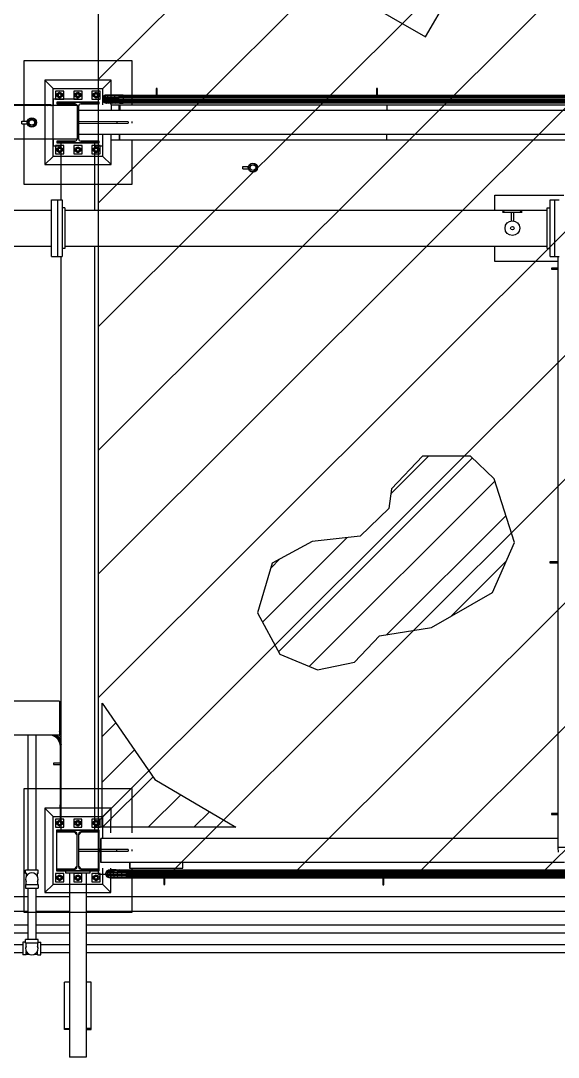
# Model space of a CAD drawing. Header units: metres. Extents: x 0 to 63075, y 0 to 44550.
# Drawn here: x 54220 to 54707, y 36399 to 37340 of the extents above; entities that cross this region are included whole.
import ezdxf

# ---------------------------------------------------------------- set-up
doc = ezdxf.new("R2010")
doc.units = ezdxf.units.M
doc.header["$LTSCALE"] = 75
for name, color, linetype in [('AI-Hatch mob', 7, 'Continuous'), ('GSB', 7, 'Continuous'), ('ML6', 1, 'Continuous'), ('SDM', 7, 'Continuous'), ('SL1', 8, 'Continuous')]:
    doc.layers.add(name, color=color, linetype=linetype)
pattern_1 = [(44.99813, (326091.56, -18363.04), (-137.8813, 137.89033), [])]

# ---------------------------------------------------------------- blocks, each defined once
blk = doc.blocks.new('A$C6bae614f')
at = {"layer": 'SL1'}
h = blk.add_hatch(dxfattribs=at)
h.set_pattern_fill('_USER', color=256, scale=195, angle=44.99813, style=0, pattern_type=0)
h.set_pattern_definition(pattern_1)
h.paths.add_polyline_path([(377462.2, 20640.7), (377446.9, 20521.7), (377273.8, 20354.2), (376983.6, 20320.7), (376743.5, 20191.2), (376654.1, 19889.3), (376788.3, 19640.6), (377017, 19544.9), (377239.2, 19592.9), (377391.3, 19752), (377703.6, 19801.6), (378072, 20013.7), (378206, 20315.1), (378083.1, 20699.2), (377939.4, 20836.4), (377649.3, 20836.4)])
h = blk.add_hatch(dxfattribs=at)
h.set_pattern_fill('_USER', color=256, scale=195, angle=44.99813, style=0, pattern_type=0)
h.set_pattern_definition(pattern_1)
h.paths.add_polyline_path([(376034, 18882.7), (376522.8, 18593.9), (375716.7, 18594), (375716.8, 19344.1)])
for p, q in [((375980.4, 24345.8), (377669.1, 23370.7)), ((377669.1, 23370.7), (377971.5, 23894.3)), ((375244.7, 23229.2), (375894.7, 23229.2)), ((375244.7, 22861.7), (375244.7, 23229.2)), ((375894.7, 23229.2), (375894.7, 22961.2)), ((375369.7, 23109.2), (375369.7, 22599.2)), ((375769.7, 23109.2), (375369.7, 23109.2)), ((375369.7, 23109.2), (375419.7, 23059.2)), ((375419.7, 22649.2), (375419.7, 23059.2)), ((375419.7, 23059.2), (375719.7, 23059.2)), ((375719.7, 23059.2), (375769.7, 23109.2)), ((375719.7, 22961.2), (375719.7, 23059.2)), ((375769.7, 22961.2), (375769.7, 23109.2)), ((376042.7, 23059.1), (376042.7, 23020)), ((376049, 23059.1), (376042.7, 23059.1)), ((376049, 23020), (376049, 23059.1)), ((377378, 23059), (377371.7, 23059)), ((377371.7, 23059), (377371.7, 23019.9)), ((377378, 23019.9), (377378, 23059)), ((375421.7, 22997.2), (375569.7, 22997.2)), ((375421.7, 22955.7), (375421.7, 22997.2)), ((375434.7, 23044.2), (375434.7, 22994.2)), ((375484.7, 23044.2), (375434.7, 23044.2)), ((375434.7, 22994.2), (375484.7, 22994.2)), ((375443.9, 23028.3), (375459.7, 23037.5)), ((375443.9, 23010.1), (375443.9, 23028.3)), ((375459.7, 23000.9), (375443.9, 23010.1)), ((375450.8, 23023.5), (375449.8, 23019.2)), ((375449.8, 23019.2), (375450.8, 23014.9)), ((375453.5, 23027), (375450.8, 23023.5)), ((375450.8, 23014.9), (375453.5, 23011.4)), ((375457.5, 23028.9), (375453.5, 23027)), ((375453.5, 23011.4), (375457.5, 23009.5)), ((375461.9, 23028.9), (375457.5, 23028.9)), ((375457.5, 23009.5), (375461.9, 23009.5)), ((375459.7, 23037.5), (375475.5, 23028.3)), ((375475.5, 23010.1), (375459.7, 23000.9)), ((375465.9, 23027), (375461.9, 23028.9)), ((375461.9, 23009.5), (375465.9, 23011.4)), ((375468.6, 23023.5), (375465.9, 23027)), ((375465.9, 23011.4), (375468.6, 23014.9)), ((375469.6, 23019.2), (375468.6, 23023.5)), ((375468.6, 23014.9), (375469.6, 23019.2)), ((375475.5, 23028.3), (375475.5, 23010.1)), ((375484.7, 22994.2), (375484.7, 23044.2)), ((375544.7, 23044.2), (375544.7, 22994.2)), ((375594.7, 23044.2), (375544.7, 23044.2)), ((375544.7, 22994.2), (375594.7, 22994.2)), ((375553.9, 23028.3), (375569.7, 23037.5)), ((375553.9, 23010.1), (375553.9, 23028.3)), ((375569.7, 23000.9), (375553.9, 23010.1)), ((375560.8, 23023.5), (375559.8, 23019.2)), ((375559.8, 23019.2), (375560.8, 23014.9)), ((375563.5, 23027), (375560.8, 23023.5)), ((375560.8, 23014.9), (375563.5, 23011.4)), ((375567.5, 23028.9), (375563.5, 23027)), ((375563.5, 23011.4), (375567.5, 23009.5)), ((375571.9, 23028.9), (375567.5, 23028.9)), ((375567.5, 23009.5), (375571.9, 23009.5)), ((375569.7, 23037.5), (375585.5, 23028.3)), ((375585.5, 23010.1), (375569.7, 23000.9)), ((375575.9, 23027), (375571.9, 23028.9)), ((375571.9, 23009.5), (375575.9, 23011.4)), ((375578.6, 23023.5), (375575.9, 23027)), ((375575.9, 23011.4), (375578.6, 23014.9)), ((375579.6, 23019.2), (375578.6, 23023.5)), ((375578.6, 23014.9), (375579.6, 23019.2)), ((375585.5, 23028.3), (375585.5, 23010.1)), ((375594.7, 22994.2), (375594.7, 23044.2)), ((375654.7, 23044.2), (375654.7, 22994.2)), ((375704.7, 23044.2), (375654.7, 23044.2)), ((375654.7, 22994.2), (375704.7, 22994.2)), ((375663.9, 23028.3), (375679.7, 23037.5)), ((375663.9, 23010.1), (375663.9, 23028.3)), ((375679.7, 23000.9), (375663.9, 23010.1)), ((375670.8, 23023.5), (375669.8, 23019.2)), ((375669.8, 23019.2), (375670.8, 23014.9)), ((375673.5, 23027), (375670.8, 23023.5)), ((375670.8, 23014.9), (375673.5, 23011.4)), ((375677.5, 23028.9), (375673.5, 23027)), ((375673.5, 23011.4), (375677.5, 23009.5)), ((375681.9, 23028.9), (375677.5, 23028.9)), ((375677.5, 23009.5), (375681.9, 23009.5)), ((375679.7, 23037.5), (375695.5, 23028.3)), ((375695.5, 23010.1), (375679.7, 23000.9)), ((375685.9, 23027), (375681.9, 23028.9)), ((375681.9, 23009.5), (375685.9, 23011.4)), ((375688.6, 23023.5), (375685.9, 23027)), ((375685.9, 23011.4), (375688.6, 23014.9)), ((375689.6, 23019.2), (375688.6, 23023.5)), ((375688.6, 23014.9), (375689.6, 23019.2)), ((375695.5, 23028.3), (375695.5, 23010.1)), ((375704.7, 22994.2), (375704.7, 23044.2)), ((375720.1, 23004.9), (375718.3, 22995.6)), ((375730.6, 22995.6), (375718.3, 22995.6)), ((375718.3, 22995.6), (375720.1, 22986.3)), ((375725.4, 23012.8), (375720.1, 23004.9)), ((375723.2, 23004.9), (375720.1, 23004.9)), ((375723.2, 23004.9), (375721.4, 22995.6)), ((375721.4, 22995.6), (375723.2, 22986.3)), ((375728.4, 23012.8), (375723.2, 23004.9)), ((375723.2, 23004.9), (375732.3, 23004.9)), ((375733.4, 23018.1), (375725.4, 23012.8)), ((375728.4, 23012.8), (375725.4, 23012.8)), ((375736.1, 23018.1), (375728.4, 23012.8)), ((375751, 23012.8), (375728.4, 23012.8)), ((375732.3, 23004.9), (375730.6, 22995.6)), ((375730.6, 22995.6), (375732.3, 22986.3)), ((375815, 22995.6), (375730.6, 22995.6)), ((375737.1, 23012.8), (375732.3, 23004.9)), ((375732.3, 23004.9), (375815.4, 23004.9)), ((375742.7, 23020), (375733.4, 23018.1)), ((375744.2, 23018.1), (375733.4, 23018.1)), ((375745.2, 23020), (375736.1, 23018.1)), ((375744.2, 23018.1), (375737.1, 23012.8)), ((375745.2, 23020), (375742.7, 23020)), ((375752.6, 23020), (375744.2, 23018.1)), ((375818.4, 23018.1), (375744.2, 23018.1)), ((375752.6, 23020), (375745.2, 23020)), ((375746.9, 23004.9), (375745.4, 22995.6)), ((375745.4, 22995.6), (375746.9, 22986.3)), ((375751, 23012.8), (375746.9, 23004.9)), ((375757.2, 23018.1), (375751, 23012.8)), ((375816.6, 23012.8), (375751, 23012.8)), ((375764.5, 23020), (375752.6, 23020)), ((375764.5, 23020), (375757.2, 23018.1)), ((375820.4, 23020), (375764.5, 23020)), ((375766.3, 23004.9), (375765.1, 22995.6)), ((375765.1, 22995.6), (375766.3, 22986.3)), ((375769.6, 23012.8), (375766.3, 23004.9)), ((375774.5, 23018.1), (375769.6, 23012.8)), ((375780.3, 23020), (375774.5, 23018.1)), ((375789.5, 23004.9), (375788.7, 22995.6)), ((375788.7, 22995.6), (375789.5, 22986.3)), ((375791.8, 23012.8), (375789.5, 23004.9)), ((375795.3, 23018.1), (375791.8, 23012.8)), ((375799.3, 23020), (375795.3, 23018.1)), ((375815.4, 23004.9), (375815, 22995.6)), ((375815, 22995.6), (375842.7, 22995.6)), ((375815, 22995.6), (375815.4, 22986.3)), ((375816.6, 23012.8), (375815.4, 23004.9)), ((375815.4, 23004.9), (375842.7, 23004.9)), ((375818.4, 23018.1), (375816.6, 23012.8)), ((375816.6, 23012.8), (375842.7, 23012.8)), ((375820.4, 23020), (375818.4, 23018.1)), ((375818.4, 23018.1), (375842.7, 23018.1)), ((375842.7, 23020), (375820.4, 23020)), ((375842.7, 23020), (380179.7, 23019.9)), ((375842.7, 23020), (375842.7, 23018.1)), ((375842.7, 23018.1), (375842.7, 22971.2)), ((380179.7, 23018), (375842.7, 23018.1)), ((380179.7, 23012.7), (375842.7, 23012.8)), ((380179.7, 23004.8), (375842.7, 23004.9)), ((380179.7, 22995.5), (375842.7, 22995.6)), ((375569.7, 22955.7), (371681.5, 22955.8)), ((375299.5, 22959.7), (372775.9, 22959.8)), ((372776.3, 22961.7), (375299.5, 22961.6)), ((375321.7, 22961.6), (375299.5, 22961.6)), ((375299.5, 22961.6), (375299.5, 22959.7)), ((375299.5, 22959.7), (375299.5, 22955.7)), ((375367.7, 22959.7), (375299.5, 22959.7)), ((375397, 22961.6), (375321.7, 22961.6)), ((375321.7, 22961.6), (375323.8, 22959.7)), ((375325.2, 22955.7), (375323.8, 22959.7)), ((375336.2, 22955.7), (375338.8, 22959.7)), ((375342.9, 22961.6), (375346.9, 22959.7)), ((375346.9, 22959.7), (375349.5, 22955.7)), ((375361.8, 22961.6), (375367.7, 22959.7)), ((375385, 22959.7), (375367.7, 22959.7)), ((375367.7, 22959.7), (375371.4, 22955.7)), ((375377.7, 22961.6), (375385, 22959.7)), ((375398, 22959.7), (375385, 22959.7)), ((375385, 22959.7), (375389.7, 22955.7)), ((375389.6, 22961.6), (375398, 22959.7)), ((375399.5, 22961.6), (375397, 22961.6)), ((375397, 22961.6), (375406.1, 22959.7)), ((375406.1, 22959.7), (375398, 22959.7)), ((375398, 22959.7), (375403.4, 22955.7)), ((375399.5, 22961.6), (375408.8, 22959.7)), ((375406.1, 22959.7), (375412, 22955.7)), ((375406.1, 22959.7), (375408.8, 22959.7)), ((375408.8, 22959.7), (375414.9, 22955.7)), ((375441.7, 22977.2), (375697.7, 22977.2)), ((375697.7, 22977.2), (375441.7, 22977.2)), ((375441.7, 22977.2), (375441.7, 22966.5)), ((375552.4, 22966.5), (375441.7, 22966.5)), ((375441.7, 22966.5), (375552.4, 22966.5)), ((375564.4, 22954.5), (375564.4, 22753.9)), ((375569.7, 22752.7), (375569.7, 22955.7)), ((375574.9, 22753.9), (375574.9, 22954.5)), ((375697.7, 22966.5), (375586.9, 22966.5)), ((375586.9, 22966.5), (375697.7, 22966.5)), ((375697.7, 22966.5), (375697.7, 22977.2)), ((375720.1, 22986.3), (375725.4, 22978.3)), ((375723.2, 22986.3), (375720.1, 22986.3)), ((375723.2, 22986.3), (375728.4, 22978.3)), ((375732.3, 22986.3), (375723.2, 22986.3)), ((375728.4, 22978.3), (375725.4, 22978.3)), ((375725.4, 22978.3), (375733.4, 22973)), ((375737.1, 22978.3), (375728.4, 22978.3)), ((375728.4, 22978.3), (375736.1, 22973)), ((375732.3, 22986.3), (375737.1, 22978.3)), ((375815.4, 22986.3), (375732.3, 22986.3)), ((375733.4, 22973), (375742.7, 22971.2)), ((375736.1, 22973), (375733.4, 22973)), ((375818.4, 22973), (375736.1, 22973)), ((375736.1, 22973), (375745.2, 22971.2)), ((375737.1, 22978.3), (375744.2, 22973)), ((375751, 22978.3), (375737.1, 22978.3)), ((375745.2, 22971.2), (375742.7, 22971.2)), ((375744.2, 22973), (375752.6, 22971.2)), ((375752.6, 22971.2), (375745.2, 22971.2)), ((375746.9, 22986.3), (375751, 22978.3)), ((375751, 22978.3), (375757.2, 22973)), ((375816.6, 22978.3), (375751, 22978.3)), ((375820.4, 22971.2), (375752.6, 22971.2)), ((375757.2, 22973), (375764.5, 22971.2)), ((375766.3, 22986.3), (375769.6, 22978.3)), ((375769.6, 22978.3), (375774.5, 22973)), ((375770.3, 22961.2), (375770.3, 22927.2)), ((375770.3, 22961.2), (379169.1, 22961.1)), ((375774.5, 22973), (375780.3, 22971.2)), ((375789.5, 22986.3), (375791.8, 22978.3)), ((375791.8, 22978.3), (375795.3, 22973)), ((375795.3, 22973), (375799.3, 22971.2)), ((375815.4, 22986.3), (375842.7, 22986.3)), ((375815.4, 22986.3), (375816.6, 22978.3)), ((375816.6, 22978.3), (375842.7, 22978.3)), ((375816.6, 22978.3), (375818.4, 22973)), ((375818.2, 22927.2), (375818.3, 22961.2)), ((375818.4, 22973), (375820.4, 22971.2)), ((375818.4, 22973), (375842.7, 22973)), ((375820.4, 22971.2), (375842.7, 22971.2)), ((375823.3, 22961.2), (375823.3, 22927.2)), ((380179.7, 22986.1), (375842.7, 22986.3)), ((380179.7, 22978.2), (375842.7, 22978.3)), ((380179.7, 22972.9), (375842.7, 22973)), ((380179.7, 22971.1), (375842.7, 22971.2)), ((377435.3, 22961.1), (377435.3, 22927.1)), ((379255.7, 22927.1), (375569.7, 22927.2)), ((375231.7, 22846.7), (375231.7, 22861.7)), ((375231.7, 22861.7), (375264.9, 22861.7)), ((375231.7, 22846.7), (375264.9, 22846.7)), ((375244.7, 22479.2), (375244.7, 22846.7)), ((375872.5, 22858.9), (375574.9, 22859)), ((375574.9, 22849.5), (375872.5, 22849.4)), ((375719.7, 22858.9), (375719.7, 22859.2)), ((375719.7, 22849.2), (375719.7, 22849.4)), ((375769.7, 22858.9), (375769.7, 22859.2)), ((375769.7, 22849.2), (375769.7, 22849.4)), ((375803.9, 22858.9), (375803.9, 22849.4)), ((375872.5, 22858.9), (375872.5, 22849.4)), ((375894.7, 22859.2), (375894.7, 22849.2)), ((375569.7, 22752.7), (371192.1, 22752.8)), ((375421.7, 22711.2), (375421.7, 22752.7)), ((375441.7, 22741.9), (375552.4, 22741.9)), ((375552.4, 22741.9), (375441.7, 22741.9)), ((375441.7, 22741.9), (375441.7, 22731.2)), ((379255.7, 22781.1), (375569.7, 22781.2)), ((375586.9, 22741.9), (375697.7, 22741.9)), ((375697.7, 22741.9), (375586.9, 22741.9)), ((375697.7, 22731.2), (375697.7, 22741.9)), ((375717.7, 22781.2), (375717.7, 22711.2)), ((375719.7, 22649.2), (375719.7, 22747.2)), ((375769.7, 22599.2), (375769.7, 22747.2)), ((375770.3, 22747.2), (375770.3, 22781.2)), ((379169.1, 22747.1), (375770.3, 22747.2)), ((375818.2, 22781.2), (375818.2, 22747.2)), ((375823.3, 22747.2), (375823.3, 22781.2)), ((375894.7, 22747.2), (375894.7, 22479.2)), ((377435.3, 22747.1), (377435.3, 22781.1)), ((375468.2, 22711.2), (375421.7, 22711.2)), ((375434.7, 22714.2), (375434.7, 22664.2)), ((375484.7, 22714.2), (375434.7, 22714.2)), ((375697.7, 22731.2), (375441.7, 22731.2)), ((375441.7, 22731.2), (375697.7, 22731.2)), ((375443.9, 22698.3), (375459.7, 22707.5)), ((375443.9, 22680.1), (375443.9, 22698.3)), ((375459.7, 22670.9), (375443.9, 22680.1)), ((375450.7, 22693.5), (375449.8, 22689.2)), ((375449.8, 22689.2), (375450.7, 22684.9)), ((375453.5, 22697), (375450.7, 22693.5)), ((375450.7, 22684.9), (375453.5, 22681.4)), ((375457.5, 22698.9), (375453.5, 22697)), ((375453.5, 22681.4), (375457.5, 22679.5)), ((375461.9, 22698.9), (375457.5, 22698.9)), ((375457.5, 22679.5), (375461.9, 22679.5)), ((375459.7, 22707.5), (375475.5, 22698.3)), ((375475.5, 22680.1), (375459.7, 22670.9)), ((375465.9, 22697), (375461.9, 22698.9)), ((375461.9, 22679.5), (375465.9, 22681.4)), ((375468.6, 22693.5), (375465.9, 22697)), ((375465.9, 22681.4), (375468.6, 22684.9)), ((375468.2, 22386.7), (375468.2, 22731.2)), ((375469.6, 22689.2), (375468.6, 22693.5)), ((375468.6, 22684.9), (375469.6, 22689.2)), ((375475.5, 22698.3), (375475.5, 22680.1)), ((375484.7, 22664.2), (375484.7, 22714.2)), ((375544.7, 22714.2), (375544.7, 22664.2)), ((375594.7, 22714.2), (375544.7, 22714.2)), ((375553.9, 22698.3), (375569.7, 22707.5)), ((375553.9, 22680.1), (375553.9, 22698.3)), ((375569.7, 22670.9), (375553.9, 22680.1)), ((375560.7, 22693.5), (375559.8, 22689.2)), ((375559.8, 22689.2), (375560.7, 22684.9)), ((375563.5, 22697), (375560.7, 22693.5)), ((375560.7, 22684.9), (375563.5, 22681.4)), ((375567.5, 22698.9), (375563.5, 22697)), ((375563.5, 22681.4), (375567.5, 22679.5)), ((375571.9, 22698.9), (375567.5, 22698.9)), ((375567.5, 22679.5), (375571.9, 22679.5)), ((375569.7, 22707.5), (375585.5, 22698.3)), ((375585.5, 22680.1), (375569.7, 22670.9)), ((375575.9, 22697), (375571.9, 22698.9)), ((375571.9, 22679.5), (375575.9, 22681.4)), ((375578.6, 22693.5), (375575.9, 22697)), ((375575.9, 22681.4), (375578.6, 22684.9)), ((375579.6, 22689.2), (375578.6, 22693.5)), ((375578.6, 22684.9), (375579.6, 22689.2)), ((375585.5, 22698.3), (375585.5, 22680.1)), ((375594.7, 22664.2), (375594.7, 22714.2)), ((375654.7, 22714.2), (375654.7, 22664.2)), ((375704.7, 22714.2), (375654.7, 22714.2)), ((375663.9, 22698.3), (375679.7, 22707.5)), ((375663.9, 22680.1), (375663.9, 22698.3)), ((375679.7, 22670.9), (375663.9, 22680.1)), ((375670.7, 22693.5), (375669.8, 22689.2)), ((375669.8, 22689.2), (375670.7, 22684.9)), ((375673.5, 22697), (375670.7, 22693.5)), ((375670.7, 22684.9), (375673.5, 22681.4)), ((375671.2, 22324.8), (375671.2, 22731.2)), ((375717.7, 22711.2), (375671.2, 22711.2)), ((375677.5, 22698.9), (375673.5, 22697)), ((375673.5, 22681.4), (375677.5, 22679.5)), ((375681.9, 22698.9), (375677.5, 22698.9)), ((375677.5, 22679.5), (375681.9, 22679.5)), ((375679.7, 22707.5), (375695.5, 22698.3)), ((375695.5, 22680.1), (375679.7, 22670.9)), ((375685.9, 22697), (375681.9, 22698.9)), ((375681.9, 22679.5), (375685.9, 22681.4)), ((375688.6, 22693.5), (375685.9, 22697)), ((375685.9, 22681.4), (375688.6, 22684.9)), ((375689.6, 22689.2), (375688.6, 22693.5)), ((375688.6, 22684.9), (375689.6, 22689.2)), ((375695.5, 22698.3), (375695.5, 22680.1)), ((375704.7, 22664.2), (375704.7, 22714.2)), ((375369.7, 22599.2), (375419.7, 22649.2)), ((375719.7, 22649.2), (375419.7, 22649.2)), ((375434.7, 22664.2), (375484.7, 22664.2)), ((375544.7, 22664.2), (375594.7, 22664.2)), ((375654.7, 22664.2), (375704.7, 22664.2)), ((375719.7, 22649.2), (375769.7, 22599.2)), ((375369.7, 22599.2), (375769.7, 22599.2)), ((376566.3, 22573.7), (376566.3, 22588.7)), ((376566.3, 22588.7), (376599.5, 22588.7)), ((376566.3, 22573.7), (376599.5, 22573.7)), ((375894.7, 22479.2), (375244.7, 22479.2)), ((375409.7, 22386.7), (375474.1, 22386.7)), ((375409.7, 22043.8), (375409.7, 22386.7)), ((375447.2, 22386.7), (375447.2, 22043.8)), ((375474.1, 22386.7), (375474.1, 22043.8)), ((378086.2, 22324.7), (378086.2, 22414.6)), ((378086.2, 22414.6), (378503.2, 22414.6)), ((378420.2, 22043.7), (378420.2, 22386.6)), ((378420.2, 22386.6), (378474.1, 22386.6)), ((378447.2, 22386.6), (378447.2, 22043.7)), ((372491.6, 22324.9), (375409.7, 22324.8)), ((375491.6, 22338.3), (375474.1, 22338.3)), ((375491.6, 22338.3), (375491.6, 22092.2)), ((375491.6, 22324.8), (378402.8, 22324.7)), ((378145.5, 22321.2), (378132.5, 22311.2)), ((378132.5, 22311.2), (378252.5, 22311.2)), ((378239.5, 22321.2), (378145.5, 22321.2)), ((378185, 22311.2), (378185, 22259)), ((378200, 22311.2), (378200, 22259)), ((378239.5, 22321.2), (378252.5, 22311.2)), ((378402.8, 22338.2), (378420.2, 22338.2)), ((378402.8, 22092.1), (378402.8, 22338.2)), ((372491.6, 22105.8), (375409.7, 22105.7)), ((375491.6, 22092.2), (375474.1, 22092.2)), ((375491.6, 22105.7), (378402.8, 22105.7)), ((375671, 18577.2), (375671.2, 22105.7)), ((378086.2, 22014.6), (378086.2, 22105.7)), ((378402.8, 22092.1), (378420.2, 22092.1)), ((375409.7, 22043.8), (375474.1, 22043.8)), ((375468, 18577.2), (375468.2, 22043.8)), ((378468.8, 22014.6), (378086.2, 22014.6)), ((378420.2, 22043.7), (378474.1, 22043.7)), ((378468.6, 18471.1), (378468.8, 22043.7)), ((378468.8, 21973.4), (378429.7, 21973.4)), ((378429.7, 21973.4), (378429.7, 21967)), ((378429.7, 21967), (378468.8, 21967)), ((378468.7, 20198.9), (378419.6, 20198.9)), ((378419.6, 20198.9), (378419.6, 20192.6)), ((378419.6, 20192.6), (378468.7, 20192.5)), ((375458.1, 19355.7), (365068.1, 19356)), ((375458.1, 19355.7), (375458.1, 19152.7)), ((375458.1, 19267.7), (375468.1, 19267.7)), ((375458.1, 19258.2), (375468.1, 19258.2)), ((375458.1, 19250.2), (375468.1, 19250.2)), ((375458.1, 19240.7), (375468.1, 19240.7)), ((375458.1, 19182.3), (375464.1, 19178.5)), ((375458.1, 19180.1), (375463, 19177)), ((375458.1, 19173.9), (375459.7, 19172.9)), ((375458.1, 19170.9), (375459.7, 19172.9)), ((375459.7, 19172.9), (375463, 19177)), ((375459.7, 19172.9), (375468.1, 19164.5)), ((375459.8, 19181.2), (375468.1, 19181.2)), ((375463, 19177), (375464.1, 19178.5)), ((375468.1, 19171.9), (375463, 19177)), ((375464.1, 19178.5), (375468.1, 19174.5)), ((365068.1, 19153), (375458.1, 19152.7)), ((375267.4, 19152.7), (375267.4, 18335.3)), ((375315.7, 19152.7), (375315.7, 18335.3)), ((375409.7, 19152.7), (375419.4, 19149.3)), ((375415.3, 19152.7), (375420.2, 19151)), ((375419.4, 19149.3), (375421, 19152.7)), ((375419.4, 19149.3), (375433.7, 19140.3)), ((375420.2, 19151), (375434.9, 19141.8)), ((375427.3, 19152.7), (375438.2, 19145.9)), ((375433.7, 19140.3), (375438.2, 19145.9)), ((375433.7, 19140.3), (375445.7, 19128.3)), ((375434.9, 19141.8), (375447.1, 19129.5)), ((375438.2, 19145.9), (375443.1, 19152.1)), ((375438.2, 19145.9), (375451.3, 19132.8)), ((375443.1, 19152.1), (375442.1, 19152.7)), ((375443.1, 19152.1), (375443.6, 19152.7)), ((375457.4, 19137.7), (375443.1, 19152.1)), ((375445.7, 19128.3), (375447.1, 19129.5)), ((375445.7, 19128.3), (375454.7, 19114)), ((375447.1, 19129.5), (375464.7, 19143.6)), ((375447.1, 19129.5), (375456.3, 19114.8)), ((375451.3, 19132.8), (375461.1, 19117.1)), ((375454.7, 19114), (375456.3, 19114.8)), ((375454.7, 19114), (375460.3, 19098)), ((375455.6, 19152.7), (375464.7, 19143.6)), ((375456.3, 19114.8), (375461.1, 19117.1)), ((375456.3, 19114.8), (375462.1, 19098.4)), ((375468.1, 19120.8), (375457.4, 19137.7)), ((375458.1, 19163.4), (375468.1, 19153.4)), ((375461.1, 19117.1), (375468.1, 19120.5)), ((375461.1, 19117.1), (375467.2, 19099.6)), ((375464.7, 19143.6), (375468.1, 19146.2)), ((375464.7, 19143.6), (375468.1, 19138.3)), ((375460.3, 19098), (375462.1, 19098.4)), ((375460.3, 19098), (375462.2, 19081.2)), ((375462.1, 19098.4), (375467.2, 19099.6)), ((375462.1, 19098.4), (375464, 19081.2)), ((375462.2, 19081.2), (375462.2, 18730.7)), ((375462.2, 19081.2), (375464, 19081.2)), ((375464, 19081.2), (375464, 18730.7)), ((375464, 19081.2), (375468.1, 19081.2)), ((375467.2, 19099.6), (375468.1, 19099.8)), ((375467.2, 19099.6), (375468.1, 19092.2)), ((375462.2, 18980.7), (375423.1, 18980.7)), ((375423.1, 18980.7), (375423.1, 18974.4)), ((375423.1, 18974.4), (375462.2, 18974.4)), ((375244.5, 18079.2), (375244.6, 18829.2)), ((375244.6, 18829.2), (375894.6, 18829.2)), ((375894.6, 18829.2), (375894.5, 18561.2)), ((375369.6, 18709.2), (375369.5, 18199.2)), ((375769.6, 18709.2), (375369.6, 18709.2)), ((375369.6, 18709.2), (375419.5, 18659.2)), ((375462.2, 18730.7), (375464, 18730.7)), ((375462.2, 18708.4), (375462.2, 18730.7)), ((375462.2, 18708.4), (375462.2, 18630.7)), ((375462.2, 18708.4), (375464, 18706.4)), ((375462.2, 18687.3), (375464, 18683.3)), ((375464, 18730.7), (375468, 18730.7)), ((375464, 18706.4), (375464, 18730.7)), ((375464, 18706.4), (375468, 18705)), ((375464, 18706.4), (375464, 18624.1)), ((375464, 18683.3), (375468, 18680.6)), ((375719.5, 18659.2), (375769.6, 18709.2)), ((375769.5, 18561.2), (375769.6, 18709.2)), ((378429.6, 18677.5), (378429.6, 18671.1)), ((378468.7, 18677.5), (378429.6, 18677.5)), ((378429.6, 18671.1), (378468.7, 18671.1)), ((375419.5, 18249.2), (375419.5, 18659.2)), ((375419.5, 18659.2), (375719.5, 18659.2)), ((375434.5, 18644.2), (375434.5, 18594.2)), ((375484.5, 18644.2), (375434.5, 18644.2)), ((375443.7, 18628.3), (375459.5, 18637.5)), ((375443.7, 18610.1), (375443.7, 18628.3)), ((375459.5, 18600.9), (375443.7, 18610.1)), ((375450.6, 18623.5), (375449.6, 18619.2)), ((375449.6, 18619.2), (375450.6, 18614.9)), ((375453.4, 18627), (375450.6, 18623.5)), ((375450.6, 18614.9), (375453.4, 18611.4)), ((375457.3, 18628.9), (375453.4, 18627)), ((375453.4, 18611.4), (375457.3, 18609.5)), ((375461.8, 18628.9), (375457.3, 18628.9)), ((375457.3, 18609.5), (375461.8, 18609.5)), ((375459.5, 18637.5), (375475.4, 18628.3)), ((375475.4, 18610.1), (375459.5, 18600.9)), ((375465.7, 18627), (375461.8, 18628.9)), ((375461.8, 18609.5), (375465.7, 18611.4)), ((375462.2, 18668.4), (375464, 18662.5)), ((375462.2, 18652.5), (375464, 18645.2)), ((375462.2, 18640.6), (375464, 18632.2)), ((375462.2, 18633.2), (375464, 18624.1)), ((375462.2, 18630.7), (375464, 18621.4)), ((375464, 18662.5), (375468, 18658.8)), ((375464, 18645.2), (375468, 18640.5)), ((375464, 18632.2), (375468, 18626.7)), ((375464, 18624.1), (375468, 18618.2)), ((375464, 18624.1), (375464, 18621.4)), ((375464, 18621.4), (375468, 18615.3)), ((375468.5, 18623.5), (375465.7, 18627)), ((375465.7, 18611.4), (375468.5, 18614.9)), ((375469.5, 18619.2), (375468.5, 18623.5)), ((375468.5, 18614.9), (375469.5, 18619.2)), ((375475.4, 18628.3), (375475.4, 18610.1)), ((375484.5, 18594.2), (375484.5, 18644.2)), ((375544.5, 18644.2), (375544.5, 18594.2)), ((375594.5, 18644.2), (375544.5, 18644.2)), ((375553.7, 18628.3), (375569.5, 18637.5)), ((375553.7, 18610.1), (375553.7, 18628.3)), ((375569.5, 18600.9), (375553.7, 18610.1)), ((375560.6, 18623.5), (375559.6, 18619.2)), ((375559.6, 18619.2), (375560.6, 18614.9)), ((375563.4, 18627), (375560.6, 18623.5)), ((375560.6, 18614.9), (375563.4, 18611.4)), ((375567.3, 18628.9), (375563.4, 18627)), ((375563.4, 18611.4), (375567.3, 18609.5)), ((375571.8, 18628.9), (375567.3, 18628.9)), ((375567.3, 18609.5), (375571.8, 18609.5)), ((375569.5, 18637.5), (375585.4, 18628.3)), ((375585.4, 18610.1), (375569.5, 18600.9)), ((375575.7, 18627), (375571.8, 18628.9)), ((375571.8, 18609.5), (375575.7, 18611.4)), ((375578.5, 18623.5), (375575.7, 18627)), ((375575.7, 18611.4), (375578.5, 18614.9)), ((375579.5, 18619.2), (375578.5, 18623.5)), ((375578.5, 18614.9), (375579.5, 18619.2)), ((375585.4, 18628.3), (375585.4, 18610.1)), ((375594.5, 18594.2), (375594.5, 18644.2)), ((375654.5, 18644.2), (375654.5, 18594.2)), ((375704.5, 18644.2), (375654.5, 18644.2)), ((375663.7, 18628.3), (375679.5, 18637.5)), ((375663.7, 18610.1), (375663.7, 18628.3)), ((375679.5, 18600.9), (375663.7, 18610.1)), ((375670.6, 18623.5), (375669.6, 18619.2)), ((375669.6, 18619.2), (375670.6, 18614.9)), ((375673.4, 18627), (375670.6, 18623.5)), ((375670.6, 18614.9), (375673.4, 18611.4)), ((375677.3, 18628.9), (375673.4, 18627)), ((375673.4, 18611.4), (375677.3, 18609.5)), ((375681.8, 18628.9), (375677.3, 18628.9)), ((375677.3, 18609.5), (375681.8, 18609.5)), ((375679.5, 18637.5), (375695.4, 18628.3)), ((375695.4, 18610.1), (375679.5, 18600.9)), ((375685.7, 18627), (375681.8, 18628.9)), ((375681.8, 18609.5), (375685.7, 18611.4)), ((375688.5, 18623.5), (375685.7, 18627)), ((375685.7, 18611.4), (375688.5, 18614.9)), ((375689.5, 18619.2), (375688.5, 18623.5)), ((375688.5, 18614.9), (375689.5, 18619.2)), ((375695.4, 18628.3), (375695.4, 18610.1)), ((375704.5, 18594.2), (375704.5, 18644.2)), ((375719.5, 18561.2), (375719.5, 18659.2)), ((375434.5, 18594.2), (375484.5, 18594.2)), ((375441.5, 18577.2), (375697.5, 18577.2)), ((375441.5, 18577.2), (375441.5, 18331.2)), ((375697.5, 18577.2), (375441.5, 18577.2)), ((375552.3, 18566.5), (375441.5, 18566.5)), ((375441.5, 18566.5), (375552.3, 18566.5)), ((375544.5, 18594.2), (375594.5, 18594.2)), ((375564.3, 18551.5), (375549.3, 18566.5)), ((375564.3, 18554.5), (375564.3, 18353.9)), ((375589.8, 18566.5), (375574.8, 18551.5)), ((375574.8, 18353.9), (375574.8, 18554.5)), ((375697.5, 18566.5), (375586.8, 18566.5)), ((375586.8, 18566.5), (375697.5, 18566.5)), ((375654.5, 18594.2), (375704.5, 18594.2)), ((375671, 18597.2), (375717.5, 18597.2)), ((375697.5, 18331.2), (375697.5, 18577.2)), ((375717.5, 18597.2), (375717.5, 18527.2)), ((378468.6, 18527.1), (375707.5, 18527.2)), ((375707.5, 18467.2), (375707.5, 18527.2)), ((375707.5, 18527.2), (375707.5, 18381.2)), ((375872.4, 18458.9), (375574.8, 18459)), ((375574.8, 18449.5), (375872.4, 18449.4)), ((375697.5, 18463.5), (375707.5, 18463.5)), ((375707.5, 18457.2), (375697.5, 18457.2)), ((375707.5, 18451.1), (375697.5, 18451.1)), ((375707.5, 18444.8), (375697.5, 18444.8)), ((375707.5, 18457.2), (375707.5, 18451.1)), ((375707.5, 18457.2), (375707.5, 18451.1)), ((375707.5, 18381.2), (375707.5, 18441.1)), ((375719.5, 18458.9), (375719.5, 18459.2)), ((375719.5, 18449.2), (375719.5, 18449.4)), ((375769.5, 18458.9), (375769.5, 18459.2)), ((375769.5, 18449.2), (375769.5, 18449.4)), ((375803.7, 18458.9), (375803.7, 18449.4)), ((375872.4, 18458.9), (375872.4, 18449.4)), ((375894.5, 18459.2), (375894.5, 18449.2)), ((378471.8, 18443.4), (378468.6, 18471.1)), ((378517.4, 18471.1), (378468.6, 18471.1)), ((375549.3, 18341.9), (375564.3, 18356.9)), ((375574.8, 18356.9), (375589.8, 18341.9)), ((378508.2, 18381.1), (375707.5, 18381.2)), ((375881.6, 18381.2), (375881.6, 18347.2)), ((375886.1, 18347.2), (375886.1, 18381.2)), ((376203.1, 18347.2), (376203.1, 18381.2)), ((375329.3, 18335.3), (375253.8, 18335.3)), ((375253.8, 18314.7), (375253.8, 18335.3)), ((375260.9, 18314.7), (375253.8, 18314.7)), ((375257, 18314.7), (375257, 18296.4)), ((375329.3, 18314.7), (375322.2, 18314.7)), ((375326.1, 18296.4), (375326.1, 18314.7)), ((375329.3, 18314.7), (375329.3, 18335.3)), ((375434.5, 18314.2), (375434.5, 18264.2)), ((375484.5, 18314.2), (375434.5, 18314.2)), ((375441.5, 18341.9), (375552.3, 18341.9)), ((375552.3, 18341.9), (375441.5, 18341.9)), ((375697.5, 18331.2), (375441.5, 18331.2)), ((375441.5, 18331.2), (375697.5, 18331.2)), ((375443.7, 18298.3), (375459.5, 18307.5)), ((375443.7, 18280.1), (375443.7, 18298.3)), ((375450.6, 18293.5), (375449.6, 18289.2)), ((375453.4, 18297), (375450.6, 18293.5)), ((375457.3, 18298.9), (375453.4, 18297)), ((375461.7, 18298.9), (375457.3, 18298.9)), ((375459.5, 18307.5), (375475.3, 18298.3)), ((375465.7, 18297), (375461.7, 18298.9)), ((375468.5, 18293.5), (375465.7, 18297)), ((375469.4, 18289.2), (375468.5, 18293.5)), ((375475.3, 18298.3), (375475.3, 18280.1)), ((375484.5, 18264.2), (375484.5, 18314.2)), ((375494.5, 18331.2), (375494.5, 18318.7)), ((375494.5, 18318.7), (375644.5, 18318.7)), ((375519.5, 18318.7), (375519.5, 17204.2)), ((375544.5, 18314.2), (375544.5, 18264.2)), ((375594.5, 18314.2), (375544.5, 18314.2)), ((375553.7, 18298.3), (375569.5, 18307.5)), ((375553.7, 18280.1), (375553.7, 18298.3)), ((375560.6, 18293.5), (375559.6, 18289.2)), ((375563.4, 18297), (375560.6, 18293.5)), ((375567.3, 18298.9), (375563.4, 18297)), ((375571.7, 18298.9), (375567.3, 18298.9)), ((375569.5, 18307.5), (375585.3, 18298.3)), ((375575.7, 18297), (375571.7, 18298.9)), ((375578.5, 18293.5), (375575.7, 18297)), ((375579.4, 18289.2), (375578.5, 18293.5)), ((375585.3, 18298.3), (375585.3, 18280.1)), ((375586.8, 18341.9), (375697.5, 18341.9)), ((375697.5, 18341.9), (375586.8, 18341.9)), ((375594.5, 18264.2), (375594.5, 18314.2)), ((375619.5, 18318.7), (375619.5, 17204.2)), ((375644.5, 18318.7), (375644.5, 18331.2)), ((375654.5, 18314.2), (375654.5, 18264.2)), ((375704.5, 18314.2), (375654.5, 18314.2)), ((375663.7, 18298.3), (375679.5, 18307.5)), ((375663.7, 18280.1), (375663.7, 18298.3)), ((375673.4, 18297), (375670.6, 18293.5)), ((375677.3, 18298.9), (375673.4, 18297)), ((375681.7, 18298.9), (375677.3, 18298.9)), ((375679.5, 18307.5), (375695.3, 18298.3)), ((375685.7, 18297), (375681.7, 18298.9)), ((375688.5, 18293.5), (375685.7, 18297)), ((375695.3, 18298.3), (375695.3, 18280.1)), ((375704.5, 18264.2), (375704.5, 18314.2)), ((375719.5, 18249.2), (375719.5, 18347.2)), ((375738.1, 18312.8), (375740, 18322.1)), ((375738.1, 18312.8), (375741.3, 18312.8)), ((375740, 18303.4), (375738.1, 18312.8)), ((375740, 18322.1), (375745.3, 18330)), ((375743.1, 18322.1), (375740, 18322.1)), ((375745.3, 18295.5), (375740, 18303.4)), ((375743.1, 18303.4), (375740, 18303.4)), ((375741.3, 18312.8), (375743.1, 18322.1)), ((375741.3, 18312.8), (375750.5, 18312.8)), ((375743.1, 18303.4), (375741.3, 18312.8)), ((375748.2, 18330), (375743.1, 18322.1)), ((375743.1, 18322.1), (375752.1, 18322.1)), ((375748.2, 18295.5), (375743.1, 18303.4)), ((375752.1, 18303.4), (375743.1, 18303.4)), ((375745.3, 18330), (375753.2, 18335.3)), ((375745.3, 18330), (375748.2, 18330)), ((375748.2, 18295.5), (375745.3, 18295.5)), ((375753.2, 18290.2), (375745.3, 18295.5)), ((375748.2, 18330), (375755.9, 18335.3)), ((375748.2, 18330), (375756.9, 18330)), ((375748.2, 18295.5), (375756.9, 18295.5)), ((375755.9, 18290.2), (375748.2, 18295.5)), ((375750.5, 18312.8), (375752.1, 18322.1)), ((375752.1, 18303.4), (375750.5, 18312.8)), ((375750.5, 18312.8), (375765.3, 18312.8)), ((375752.1, 18322.1), (375756.9, 18330)), ((375752.1, 18322.1), (375766.7, 18322.1)), ((375756.9, 18295.5), (375752.1, 18303.4)), ((375766.7, 18303.4), (375752.1, 18303.4)), ((375753.2, 18335.3), (375762.5, 18337.2)), ((375755.9, 18335.3), (375753.2, 18335.3)), ((375765, 18337.2), (375755.9, 18335.3)), ((375755.9, 18335.3), (375764, 18335.3)), ((375756.9, 18330), (375764, 18335.3)), ((375756.9, 18330), (375770.9, 18330)), ((375764, 18290.2), (375756.9, 18295.5)), ((375756.9, 18295.5), (375770.9, 18295.5)), ((375762.5, 18337.2), (375765, 18337.2)), ((375762.5, 18337.2), (375763.8, 18336.9)), ((375764, 18335.3), (375772.4, 18337.2)), ((375764, 18335.3), (375777.1, 18335.3)), ((375765, 18337.2), (375772.4, 18337.2)), ((375765.3, 18312.8), (375766.7, 18322.1)), ((375765.3, 18312.8), (375785, 18312.8)), ((375766.7, 18303.4), (375765.3, 18312.8)), ((375766.7, 18322.1), (375770.9, 18330)), ((375766.7, 18322.1), (375786.1, 18322.1)), ((375786.1, 18303.4), (375766.7, 18303.4)), ((375770.9, 18295.5), (375766.7, 18303.4)), ((375769.5, 18199.2), (375769.5, 18347.2)), ((375770.9, 18330), (375777.1, 18335.3)), ((375770.9, 18330), (375789.4, 18330)), ((375777.1, 18290.2), (375770.9, 18295.5)), ((375770.9, 18295.5), (375789.4, 18295.5)), ((375784.4, 18337.2), (375772.4, 18337.2)), ((375777.1, 18335.3), (375784.4, 18337.2)), ((375777.1, 18335.3), (375794.4, 18335.3)), ((375800.2, 18337.2), (375784.4, 18337.2)), ((375785, 18312.8), (375786.1, 18322.1)), ((375786.1, 18303.4), (375785, 18312.8)), ((375785, 18312.8), (375808.6, 18312.8)), ((375786.1, 18322.1), (375789.4, 18330)), ((375786.1, 18322.1), (375809.4, 18322.1)), ((375789.4, 18295.5), (375786.1, 18303.4)), ((375809.4, 18303.4), (375786.1, 18303.4)), ((375789.4, 18330), (375794.4, 18335.3)), ((375811.7, 18330), (375789.4, 18330)), ((375794.4, 18290.2), (375789.4, 18295.5)), ((375789.4, 18295.5), (375811.7, 18295.5)), ((375797.8, 18330), (375793.2, 18334)), ((375794.4, 18335.3), (375800.2, 18337.2)), ((375794.4, 18335.3), (375806, 18335.3)), ((375800.2, 18337.2), (375819.1, 18337.2)), ((375806, 18335.3), (375800.2, 18337.2)), ((375806, 18335.3), (375815.1, 18335.3)), ((375806, 18335.3), (375810.9, 18330)), ((375808.6, 18312.8), (375809.4, 18322.1)), ((375809.4, 18303.4), (375808.6, 18312.8)), ((375808.6, 18312.8), (375834.9, 18312.8)), ((375809.4, 18322.1), (375811.7, 18330)), ((375809.4, 18322.1), (375835.3, 18322.1)), ((375835.3, 18303.4), (375809.4, 18303.4)), ((375811.7, 18295.5), (375809.4, 18303.4)), ((375815.1, 18335.3), (375811.7, 18330)), ((375811.7, 18330), (375836.4, 18330)), ((375811.7, 18295.5), (375836.4, 18295.5)), ((375815.1, 18290.2), (375811.7, 18295.5)), ((375819.1, 18337.2), (375815.1, 18335.3)), ((375815.1, 18335.3), (375838.2, 18335.3)), ((375819.1, 18337.2), (375840.3, 18337.2)), ((375834.9, 18312.8), (375835.3, 18322.1)), ((375834.9, 18312.8), (375862.5, 18312.8)), ((375835.3, 18303.4), (375834.9, 18312.8)), ((375835.3, 18322.1), (375836.4, 18330)), ((375835.3, 18322.1), (375862.5, 18322.1)), ((375862.5, 18303.4), (375835.3, 18303.4)), ((375836.4, 18295.5), (375835.3, 18303.4)), ((375836.4, 18330), (375838.2, 18335.3)), ((375836.4, 18330), (375862.5, 18330)), ((375836.4, 18295.5), (375862.5, 18295.5)), ((375838.2, 18290.2), (375836.4, 18295.5)), ((375838.2, 18335.3), (375840.3, 18337.2)), ((375838.2, 18335.3), (375862.5, 18335.3)), ((375840.3, 18337.2), (375862.5, 18337.2)), ((375862.5, 18337.2), (378693, 18337.1)), ((375862.5, 18335.3), (375862.5, 18337.2)), ((375862.5, 18335.3), (378693, 18335.2)), ((375862.5, 18330), (375862.5, 18335.3)), ((375862.5, 18322.1), (375862.5, 18330)), ((375862.5, 18330), (378693, 18329.9)), ((375862.5, 18322.1), (378693, 18322)), ((375862.5, 18303.4), (375862.5, 18322.1)), ((378693, 18312.7), (375862.5, 18312.8)), ((375862.5, 18303.4), (380269.5, 18303.3)), ((375862.5, 18295.5), (375862.5, 18303.4)), ((375862.5, 18290.2), (375862.5, 18295.5)), ((375862.5, 18295.5), (380269.5, 18295.4)), ((375881.6, 18347.2), (376203.1, 18347.2)), ((375894.5, 18347.2), (375894.5, 18079.2)), ((375253.8, 18247.7), (375329.3, 18247.7)), ((375253.8, 18247.7), (375253.8, 18227.1)), ((375257, 18247.7), (375257, 18277.1)), ((375326.1, 18277.1), (375326.1, 18247.7)), ((375329.3, 18247.7), (375329.3, 18227.1)), ((375369.5, 18199.2), (375419.5, 18249.2)), ((375719.5, 18249.2), (375419.5, 18249.2)), ((375434.5, 18264.2), (375484.5, 18264.2)), ((375459.5, 18270.9), (375443.7, 18280.1)), ((375449.6, 18289.2), (375450.6, 18284.9)), ((375450.6, 18284.9), (375453.4, 18281.4)), ((375453.4, 18281.4), (375457.3, 18279.5)), ((375457.3, 18279.5), (375461.7, 18279.5)), ((375475.3, 18280.1), (375459.5, 18270.9)), ((375461.7, 18279.5), (375465.7, 18281.4)), ((375465.7, 18281.4), (375468.5, 18284.9)), ((375468.5, 18284.9), (375469.4, 18289.2)), ((375544.5, 18264.2), (375594.5, 18264.2)), ((375569.5, 18270.9), (375553.7, 18280.1)), ((375559.6, 18289.2), (375560.6, 18284.9)), ((375560.6, 18284.9), (375563.4, 18281.4)), ((375563.4, 18281.4), (375567.3, 18279.5)), ((375567.3, 18279.5), (375571.7, 18279.5)), ((375585.3, 18280.1), (375569.5, 18270.9)), ((375571.7, 18279.5), (375575.7, 18281.4)), ((375575.7, 18281.4), (375578.5, 18284.9)), ((375578.5, 18284.9), (375579.4, 18289.2)), ((375654.5, 18264.2), (375704.5, 18264.2)), ((375679.5, 18270.9), (375663.7, 18280.1)), ((375670.6, 18293.5), (375669.6, 18289.2)), ((375669.6, 18289.2), (375670.6, 18284.9)), ((375670.6, 18284.9), (375673.4, 18281.4)), ((375673.4, 18281.4), (375677.3, 18279.5)), ((375677.3, 18279.5), (375681.7, 18279.5)), ((375695.3, 18280.1), (375679.5, 18270.9)), ((375681.7, 18279.5), (375685.7, 18281.4)), ((375685.7, 18281.4), (375688.5, 18284.9)), ((375689.4, 18289.2), (375688.5, 18293.5)), ((375688.5, 18284.9), (375689.4, 18289.2)), ((375719.5, 18249.2), (375769.5, 18199.2)), ((375762.5, 18288.4), (375753.2, 18290.2)), ((375755.9, 18290.2), (375753.2, 18290.2)), ((375755.9, 18290.2), (375764, 18290.2)), ((375765, 18288.4), (375755.9, 18290.2)), ((375765, 18288.4), (375762.5, 18288.4)), ((375764, 18290.2), (375777.1, 18290.2)), ((375772.4, 18288.4), (375764, 18290.2)), ((375765, 18288.4), (375772.4, 18288.4)), ((375772.4, 18288.4), (375784.4, 18288.4)), ((375777.1, 18290.2), (375794.4, 18290.2)), ((375784.4, 18288.4), (375777.1, 18290.2)), ((375784.4, 18288.4), (375800.2, 18288.4)), ((375800.2, 18288.4), (375794.4, 18290.2)), ((375794.4, 18290.2), (375815.1, 18290.2)), ((375800.2, 18288.4), (375819.1, 18288.4)), ((375819.1, 18288.4), (375815.1, 18290.2)), ((375815.1, 18290.2), (375838.2, 18290.2)), ((375819.1, 18288.4), (375840.3, 18288.4)), ((375840.3, 18288.4), (375838.2, 18290.2)), ((375838.2, 18290.2), (375862.5, 18290.2)), ((375840.3, 18288.4), (375862.5, 18288.4)), ((375862.5, 18288.4), (375862.5, 18290.2)), ((375862.5, 18290.2), (380269.5, 18290.1)), ((375862.5, 18288.4), (380269.5, 18288.2)), ((376087.9, 18288.4), (376087.9, 18249.3)), ((376087.9, 18249.3), (376094.3, 18249.3)), ((376094.3, 18249.3), (376094.3, 18288.4)), ((377410.3, 18288.3), (377410.3, 18245.9)), ((377410.3, 18245.9), (377416.6, 18245.9)), ((377416.6, 18245.9), (377416.6, 18288.3)), ((374806.8, 18175.7), (375267.4, 18175.7)), ((375253.8, 18227.1), (375329.3, 18227.1)), ((375267.4, 18227.1), (375267.4, 17915.3)), ((375315.7, 18227.1), (375315.7, 17915.3)), ((375315.7, 18175.7), (375519.5, 18175.7)), ((375369.5, 18199.2), (375769.5, 18199.2)), ((375619.5, 18175.7), (380819.5, 18175.5)), ((374806.8, 18086.8), (375267.4, 18086.8)), ((375894.5, 18079.2), (375244.5, 18079.2)), ((375315.7, 18086.8), (375519.5, 18086.8)), ((375619.5, 18086.8), (380819.5, 18086.6)), ((374736.7, 18005.4), (375267.4, 18005.3)), ((375315.7, 18005.3), (375519.5, 18005.3)), ((375619.5, 18005.3), (380819.5, 18005.2)), ((374736.7, 17957.1), (375267.4, 17957.1)), ((375315.7, 17957.1), (375519.5, 17957.1)), ((375619.5, 17957.1), (380819.5, 17956.9)), ((374686.7, 17885.4), (375237.4, 17885.3)), ((375237.4, 17898.9), (375237.4, 17823.5)), ((375253.8, 17898.9), (375237.4, 17898.9)), ((375329.2, 17915.3), (375253.8, 17915.3)), ((375253.8, 17894.7), (375253.8, 17915.3)), ((375329.2, 17894.7), (375253.8, 17894.7)), ((375257, 17865.3), (375257, 17894.7)), ((375326.1, 17894.7), (375326.1, 17865.3)), ((375329.2, 17894.7), (375329.2, 17915.3)), ((375329.2, 17898.9), (375345.6, 17898.9)), ((375345.6, 17823.5), (375345.6, 17898.9)), ((375345.6, 17885.3), (375519.5, 17885.3)), ((375619.5, 17885.3), (380819.5, 17885.2)), ((374686.7, 17837.1), (375237.4, 17837.1)), ((375258, 17823.5), (375237.4, 17823.5)), ((375258, 17843.8), (375258, 17823.5)), ((375258.1, 17826.7), (375258.1, 17843.8)), ((375258.1, 17826.7), (375276.4, 17826.7)), ((375306.7, 17826.7), (375325, 17826.7)), ((375325, 17823.5), (375325, 17843.8)), ((375325, 17823.5), (375345.6, 17823.5)), ((375345.6, 17837.1), (375519.5, 17837.1)), ((375619.5, 17837.1), (380819.5, 17836.9)), ((375519.5, 17657.1), (375488.3, 17657.1)), ((375488.3, 17372.5), (375488.3, 17657.1)), ((375650.7, 17657.1), (375619.5, 17657.1)), ((375650.7, 17372.5), (375650.7, 17657.1)), ((375488.3, 17378.1), (375519.5, 17378.1)), ((375519.5, 17372.5), (375488.3, 17372.5)), ((375650.7, 17378.1), (375619.5, 17378.1)), ((375619.5, 17372.5), (375650.7, 17372.5)), ((375619.5, 17204.2), (375519.5, 17204.2))]:
    blk.add_line(p, q, dxfattribs=at)
for points in [[(377462.2, 20640.7), (377446.9, 20521.7), (377273.8, 20354.2), (376983.6, 20320.7), (376743.5, 20191.2), (376654.1, 19889.3), (376788.3, 19640.6), (377017, 19544.9), (377239.2, 19592.9), (377391.3, 19752), (377703.6, 19801.6), (378072, 20013.7), (378206, 20315.1), (378083.1, 20699.2), (377939.4, 20836.4), (377649.3, 20836.4)], [(376034, 18882.7), (376522.8, 18593.9), (375716.7, 18594), (375716.8, 19344.1)]]:
    blk.add_lwpolyline(points, close=True, dxfattribs=at)
for centre, radius in [((375459.7, 23019.2), 9.5), ((375569.7, 23019.2), 9.5), ((375679.7, 23019.2), 9.5), ((375291.7, 22854.2), 27.8), ((375291.7, 22854.2), 24.6), ((375291.7, 22854.2), 16.7), ((375459.7, 22689.2), 9.5), ((375569.7, 22689.2), 9.5), ((375679.7, 22689.2), 9.5), ((376626.3, 22581.2), 27.8), ((376626.3, 22581.2), 24.6), ((376626.3, 22581.2), 16.7), ((378192.5, 22215.2), 44.4), ((378192.5, 22215.2), 10.7), ((375459.5, 18619.2), 9.5), ((375569.5, 18619.2), 9.5), ((375679.5, 18619.2), 9.5), ((375459.5, 18289.2), 9.5), ((375569.5, 18289.2), 9.5), ((375679.5, 18289.2), 9.5)]:
    blk.add_circle(centre, radius, dxfattribs=at)
for centre, radius, start, end in [((375552.4, 22954.5), 12, 359.99609, 89.9981), ((375552.4, 22954.5), 12, 359.99813, 89.99813), ((375586.9, 22954.5), 12, 89.9981, 179.99609), ((375586.9, 22954.5), 12, 89.99813, 179.99813), ((375552.4, 22753.9), 12, 269.9981, 359.99609), ((375552.4, 22753.9), 12, 269.99813, 359.99813), ((375586.9, 22753.9), 12, 179.99609, 269.9981), ((375586.9, 22753.9), 12, 179.99813, 269.99813), ((375552.3, 18554.5), 12, 359.99813, 89.99609), ((375552.3, 18554.5), 12, 359.99813, 89.99813), ((375586.8, 18554.5), 12, 89.99609, 179.9981), ((375586.8, 18554.5), 12, 89.99813, 179.99813), ((375291.5, 18281.2), 37.7, 336.32128, 203.67498), ((375552.3, 18353.9), 12, 269.99609, 359.99813), ((375552.3, 18353.9), 12, 269.99813, 359.99813), ((375586.8, 18353.9), 12, 179.9981, 269.99609), ((375586.8, 18353.9), 12, 179.99813, 269.99813), ((375291.5, 17861.2), 37.7, 156.32128, 23.67498)]:
    blk.add_arc(centre, radius, start, end, dxfattribs=at)
blk = doc.blocks.new('zw$15D4')
at = {"layer": 'ML6', "xscale": 0.2502808837766805, "yscale": 0.2502808837766805, "zscale": 0.2502808837766805}
blk.add_blockref('A$C6bae614f', (-85544.7, -3177.3), dxfattribs=at)

msp = doc.modelspace()

# ---------------------------------------------------------------- hatches: boundary and pattern name
at = {"layer": 'AI-Hatch mob'}
h = msp.add_hatch(dxfattribs=at)
h.set_pattern_fill('ANSI31', color=256, scale=25)
h.set_pattern_definition([(45, (-10332.5, -59.206), (-56.1266, 56.1266), [])])
h.paths.add_polyline_path([(55100.67, 38156.14), (54290.75, 38156.14), (54290.75, 36564.59), (55100.67, 36564.59)])

# ---------------------------------------------------------------- linework, layer by layer
at = {"layer": 'SDM'}
msp.add_lwpolyline([(54290.75, 38156.14), (55100.67, 38156.14), (55100.67, 36564.59), (54290.75, 36564.59)], close=True, dxfattribs=at)

# ---------------------------------------------------------------- block references
at = {"layer": 'GSB', "xscale": 0.6000000000000068, "yscale": 0.6000000000000068, "zscale": 0.6000000000000068}
msp.add_blockref('zw$15D4', (49200, 35721.63), dxfattribs=at)

doc.saveas('drawing.dxf')
